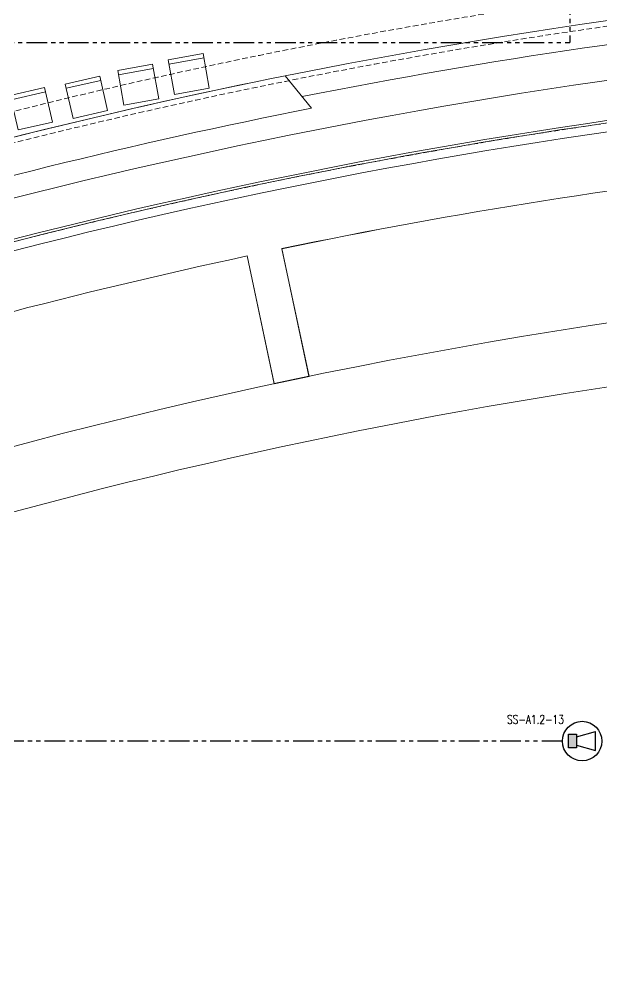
# Model space of a CAD drawing. Extents: x -1299 to 23780, y -3010 to 8106.
# Drawn here: x 15042 to 15701, y 1124 to 2210 of the extents above; entities that cross this region are included whole.
import ezdxf

# ---------------------------------------------------------------- set-up
doc = ezdxf.new("R2010")
doc.units = 0
doc.header["$LTSCALE"] = 25
doc.header["$MEASUREMENT"] = 0
for name, pattern in [('DOT2', [0.125, 0, -0.125]), ('HIDDEN', [0.375, 0.25, -0.125]), ('PHANTOM2', [1.25, 0.625, -0.125, 0.125, -0.125, 0.125, -0.125])]:
    doc.linetypes.add(name, pattern=pattern)
doc.layers.get('0').update_dxf_attribs({"color": 9, "lineweight": 9})
for name, color, linetype, lineweight in [('05', 9, 'Continuous', 9), ('06B', 9, 'Continuous', 9), ('06C', 9, 'Continuous', 9), ('06D', 9, 'Continuous', 9), ('20', 9, 'DOT2', 9), ('35', 9, 'Continuous', 9), ('40', 9, 'Continuous', 9), ('40B', 9, 'Continuous', 9), ('E-6W ACİL ANONS İÇİN HOPARLÖR (GÖMME) (YANGINA DAYANIKLI)', 7, 'Continuous', 30), ('E-KABLO', 7, 'Continuous', 30), ('E-YAZI', 7, 'Continuous', 30)]:
    doc.layers.add(name, color=color, linetype=linetype, lineweight=lineweight)
doc.styles.add('ILGAZ', font='txttw.shx')

# ---------------------------------------------------------------- blocks, each defined once
blk = doc.blocks.new('p-tabure')
at = {"layer": '05'}
blk.add_lwpolyline([(-20, 40), (20, 40), (20, 0), (-20, 0)], close=True, dxfattribs=at)
blk.add_lwpolyline([(-20, 5), (20, 5)], dxfattribs=at)
blk = doc.blocks.new('p-2. kat planı')
at = {"layer": '20', "linetype": 'HIDDEN'}
blk.add_lwpolyline([(16671.5, 2158, 0.152192), (13054.4, 1065.3, 0.152192)], format="xyb", dxfattribs=at)
at = {"layer": '40'}
blk.add_lwpolyline([(13054.4, 704.1, -0.030791), (13682.8, 1104.5), (13576.5, 1296.5, -0.024013), (14116.8, 1562.7), (14175.2, 1427), (14212.1, 1442.8), (14154.1, 1578.7, -0.023167), (14698.6, 1781.8), (14742.7, 1640.8), (14781.9, 1653.3), (14736.7, 1793.9, -0.023228), (15300.1, 1942.4), (15330.5, 1797.9), (15369.8, 1806.2), (15339.2, 1950.7, -0.024001), (15933.8, 2044.8), (15957.6, 1826.7, -0.029535), (16671.4, 1862.4), (16671.4, 2206.1), (16650.5, 2206.1, 0.149972), (13055.9, 1124), (13054.4, 1124)], format="xyb", close=True, dxfattribs=at)
at = {"layer": '40B'}
blk.add_lwpolyline([(13052.5, 1837.5), (13052.5, 1065.5), (13054.4, 1065.5, -0.152186), (16671.4, 2158.2), (16671.4, 2226.1), (16672.5, 2226.1), (16672.5, 2372.5), (15945, 2372.5), (15945, 2365), (14187.5, 2363), (14187.5, 2825), (13845, 2825), (13845, 1845), (13845, 1837.5)], format="xyb", close=True, dxfattribs=at)
blk = doc.blocks.new('p-egikduvar')
at = {"layer": '06D'}
for points in [[(1656.4, 846.1, -0.024001), (2251, 940.3, -102.660387)], [(1054, 689.4, -0.023225), (1617.3, 837.9, -2.271119)]]:
    blk.add_lwpolyline(points, format="xyb", dxfattribs=at)
blk.add_lwpolyline([(1617.3, 837.9), (1647.8, 693.3), (1687.2, 701.4), (1656.4, 846.1)], dxfattribs=at)
blk = doc.blocks.new('100_6W ACİL ANONS İÇİN HOPARLÖR (GÖMME) (YANGINA DAYANIKLI)')
at = {"layer": 'E-6W ACİL ANONS İÇİN HOPARLÖR (GÖMME) (YANGINA DAYANIKLI)', "color": 4}
for p, q in [((-2.19, -1.1), (-2.19, 1.1)), ((-2.19, 1.1), (-0.88, 1.1)), ((-0.88, 0.66), (2.19, 1.54)), ((-0.88, 1.1), (-0.88, -1.1)), ((2.19, -1.54), (2.19, 1.54)), ((-0.88, -1.1), (-2.19, -1.1)), ((-0.88, -0.66), (2.19, -1.54))]:
    blk.add_line(p, q, dxfattribs=at)
at = {"layer": 'E-6W ACİL ANONS İÇİN HOPARLÖR (GÖMME) (YANGINA DAYANIKLI)', "color": 3}
blk.add_circle((0, 0), 3.19, dxfattribs=at)
at = {"layer": 'E-6W ACİL ANONS İÇİN HOPARLÖR (GÖMME) (YANGINA DAYANIKLI)', "color": 4}
blk.add_solid([(-2.19, 1.1), (-0.88, 1.1), (-2.19, -1.1), (-0.88, -1.1)], dxfattribs=at)

msp = doc.modelspace()

# ---------------------------------------------------------------- linework, layer by layer
at = {"layer": '06B'}
for points in [[(15362, 2122.8, -0.050395), (16650.7, 2246.1)], [(13055.9, 1124, -0.149972), (16650.5, 2206.1)]]:
    msp.add_lwpolyline(points, format="xyb", dxfattribs=at)
msp.add_lwpolyline([(14789.3, 2009.5, -0.022068), (15343, 2146.4), (15372.6, 2109.6, 0.023732), (14781, 1963.4)], format="xyb", close=True, dxfattribs=at)
at = {"layer": '06C'}
msp.add_lwpolyline([(13124.7, 1100.5), (13117.7, 1111.1, -0.146397), (16605.5, 2161.1), (16605.5, 2148.4, 0.146396), (13124.7, 1100.5, 3.321415)], format="xyb", dxfattribs=at)
at = {"layer": '06D'}
msp.add_lwpolyline([(15949.8, 1897.9, 0.099521), (13648.1, 1167.2, 0.099521)], format="xyb", dxfattribs=at)
at = {"layer": '20', "linetype": 'HIDDEN'}
for points in [[(13074.5, 1250.5, -0.146575), (16650.5, 2301.4, -0.146575)], [(13074.5, 1209.1, -0.147553), (16652.5, 2266.7)]]:
    msp.add_lwpolyline(points, format="xyb", dxfattribs=at)
at = {"layer": '20', "linetype": 'HIDDEN', "lineweight": 0}
msp.add_lwpolyline([(15413.2, 347.7, -0.306499), (16652.5, 1186.1, -0.306499)], format="xyb", dxfattribs=at)
at = {"layer": '35'}
msp.add_lwpolyline([(16650.5, 2363), (16650.5, 2273, 0.147272), (13074.5, 1216.6), (13074.5, 1835), (13854.5, 1835), (13854.5, 2483.5), (13840.4, 2489.8), (13837.5, 2489.8), (13837.5, 2570.2), (13840.5, 2570.2), (13854.5, 2576.5), (13854.5, 2580), (13854.5, 2657), (13835.5, 2657), (13835.5, 2763), (13854.5, 2763), (13854.5, 2803), (14182.5, 2803), (14182.5, 2363)], format="xyb", close=True, dxfattribs=at)
msp.add_lwpolyline([(16670.8, 1862.4, 0.158669), (13096, 734.2, 0.158669)], format="xyb", dxfattribs=at)
at = {"layer": 'E-KABLO', "color": 5, "linetype": 'PHANTOM2', "ltscale": 1.5}
for p, q in [((15665, 2238.9), (15665, 2184)), ((14909.6, 2184), (15665, 2184)), ((15656.6, 1393.2), (14978.9, 1393.2))]:
    msp.add_line(p, q, dxfattribs=at)

# ---------------------------------------------------------------- block references
msp.add_blockref('p-2. kat planı', (0, 0))
at = {"layer": '05'}
for p, rotation in [((15230.4, 2168.1), 190.1414863266073), ((15173.2, 2156), 190.1414863266073), ((15113.6, 2141.6), 193.053140253869), ((15051.3, 2128.5), 193.053140253869)]:
    msp.add_blockref('p-tabure', p, dxfattribs=dict(at, rotation=rotation))
at = {"layer": '06D'}
msp.add_blockref('p-egikduvar', (13682.8, 1104.5), dxfattribs=at)
at = {"layer": 'E-6W ACİL ANONS İÇİN HOPARLÖR (GÖMME) (YANGINA DAYANIKLI)', "xscale": 7, "yscale": 7, "zscale": 7}
msp.add_blockref('100_6W ACİL ANONS İÇİN HOPARLÖR (GÖMME) (YANGINA DAYANIKLI)', (15678.9, 1393.2), dxfattribs=at)

# ---------------------------------------------------------------- texts
at = {"layer": 'E-YAZI', "color": 3, "style": 'ILGAZ', "width": 0.75}
msp.add_text('SS-A1.2-13', height=10, dxfattribs=at).set_placement((15594, 1412.7))

doc.saveas('drawing.dxf')
